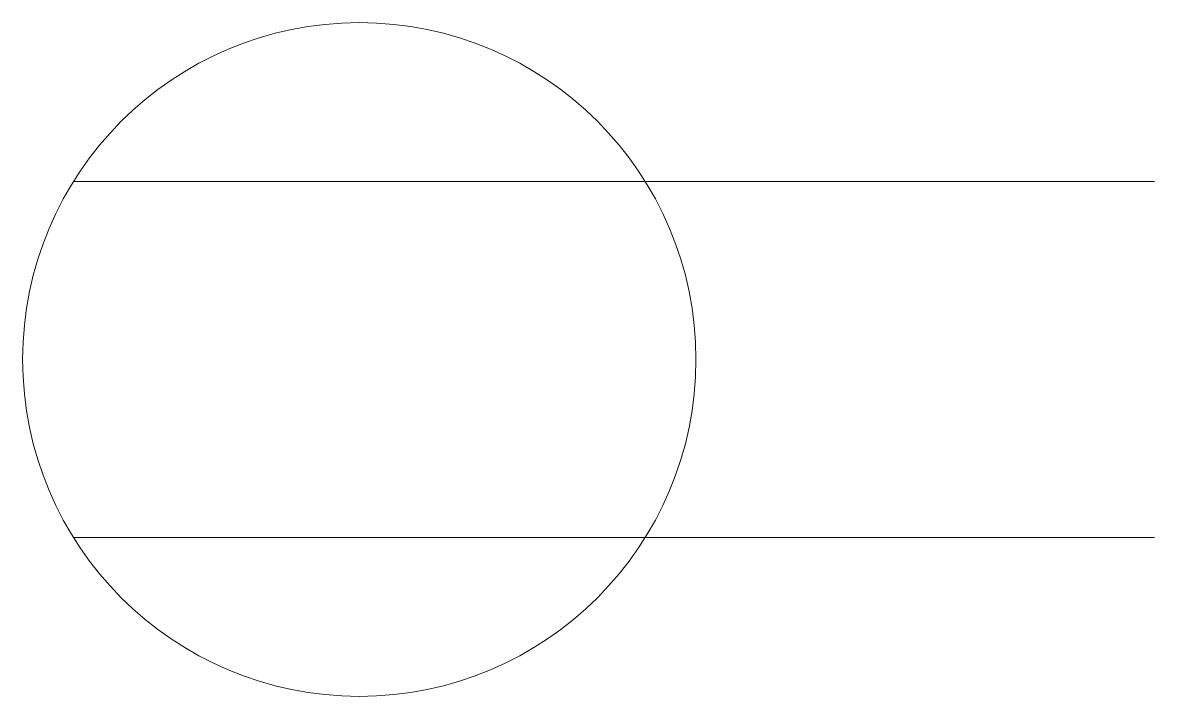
# Model space of a CAD drawing. Header units: inches. Extents: x 269.03 to 274.43, y 586.36 to 589.58.
import ezdxf

# ---------------------------------------------------------------- set-up
doc = ezdxf.new("R2010")
doc.units = ezdxf.units.IN
doc.header["$MEASUREMENT"] = 0
doc.layers.add('A-101-Floorplan-1st-floor', color=7, linetype='Continuous', lineweight=9)

msp = doc.modelspace()

# ---------------------------------------------------------------- linework, layer by layer
at = {"layer": 'A-101-Floorplan-1st-floor', "lineweight": 5}
for p, q in [((274.4317, 588.8218), (269.2722, 588.8218)), ((274.4317, 587.1218), (269.2722, 587.1218))]:
    msp.add_line(p, q, dxfattribs=at)
at = {"layer": 'A-101-Floorplan-1st-floor'}
msp.add_circle((270.6363, 587.9718), 1.6072, dxfattribs=at)

doc.saveas('drawing.dxf')
